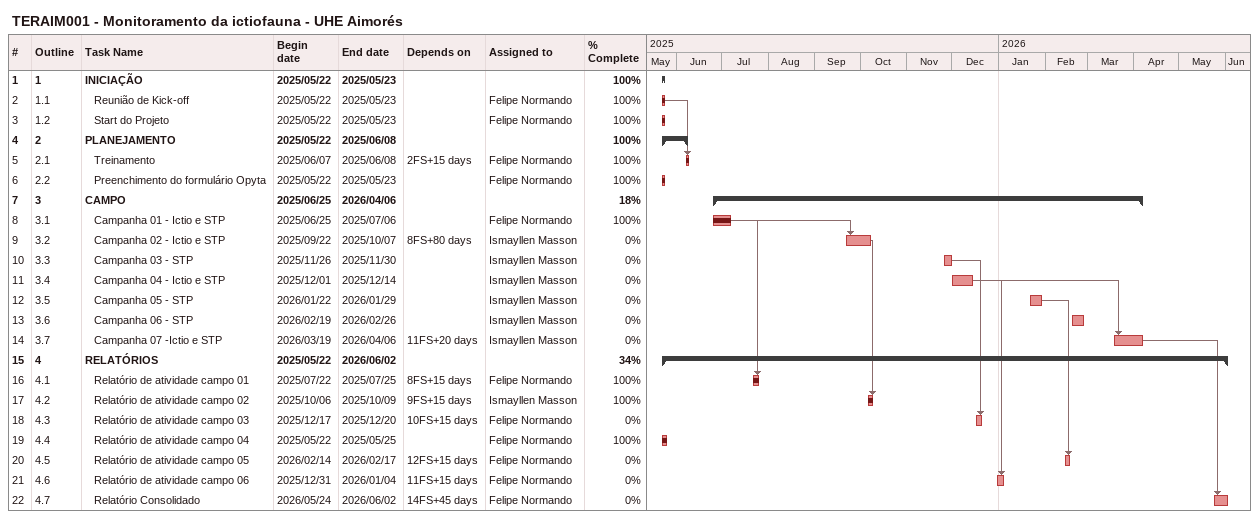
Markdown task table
TERAIM001 - Monitoramento da ictiofauna - UHE Aimorés

| ID | WBS | Task | Start | Finish | Predecessors | Resources | % complete |
|---|---|---|---|---|---|---|---|
| 1 | 1 | **INICIAÇÃO** | 2025-05-22 | 2025-05-23 |  |  | 100 |
| 2 | 1.1 | Reunião de Kick-off | 2025-05-22 | 2025-05-23 |  | Felipe Normando | 100 |
| 3 | 1.2 | Start do Projeto | 2025-05-22 | 2025-05-23 |  | Felipe Normando | 100 |
| 4 | 2 | **PLANEJAMENTO** | 2025-05-22 | 2025-06-08 |  |  | 100 |
| 5 | 2.1 | Treinamento | 2025-06-07 | 2025-06-08 | 2FS+15d | Felipe Normando | 100 |
| 6 | 2.2 | Preenchimento do formulário Opyta | 2025-05-22 | 2025-05-23 |  | Felipe Normando | 100 |
| 7 | 3 | **CAMPO** | 2025-06-25 | 2026-04-06 |  |  | 18 |
| 8 | 3.1 | Campanha 01 - Ictio e STP | 2025-06-25 | 2025-07-06 |  | Felipe Normando | 100 |
| 9 | 3.2 | Campanha 02 - Ictio e STP | 2025-09-22 | 2025-10-07 | 8FS+80d | Ismayllen Masson | 0 |
| 10 | 3.3 | Campanha 03 - STP | 2025-11-26 | 2025-11-30 |  | Ismayllen Masson | 0 |
| 11 | 3.4 | Campanha 04 - Ictio e STP | 2025-12-01 | 2025-12-14 |  | Ismayllen Masson | 0 |
| 12 | 3.5 | Campanha 05 - STP | 2026-01-22 | 2026-01-29 |  | Ismayllen Masson | 0 |
| 13 | 3.6 | Campanha 06 - STP | 2026-02-19 | 2026-02-26 |  | Ismayllen Masson | 0 |
| 14 | 3.7 | Campanha 07 -Ictio e STP | 2026-03-19 | 2026-04-06 | 11FS+20d | Ismayllen Masson | 0 |
| 15 | 4 | **RELATÓRIOS** | 2025-05-22 | 2026-06-02 |  |  | 34 |
| 16 | 4.1 | Relatório de atividade campo 01 | 2025-07-22 | 2025-07-25 | 8FS+15d | Felipe Normando | 100 |
| 17 | 4.2 | Relatório de atividade campo 02 | 2025-10-06 | 2025-10-09 | 9FS+15d | Ismayllen Masson | 100 |
| 18 | 4.3 | Relatório de atividade campo 03 | 2025-12-17 | 2025-12-20 | 10FS+15d | Felipe Normando | 0 |
| 19 | 4.4 | Relatório de atividade campo 04 | 2025-05-22 | 2025-05-25 |  | Felipe Normando | 100 |
| 20 | 4.5 | Relatório de atividade campo 05 | 2026-02-14 | 2026-02-17 | 12FS+15d | Felipe Normando | 0 |
| 21 | 4.6 | Relatório de atividade campo 06 | 2025-12-31 | 2026-01-04 | 11FS+15d | Felipe Normando | 0 |
| 22 | 4.7 | Relatório Consolidado | 2026-05-24 | 2026-06-02 | 14FS+45d | Felipe Normando | 0 |
